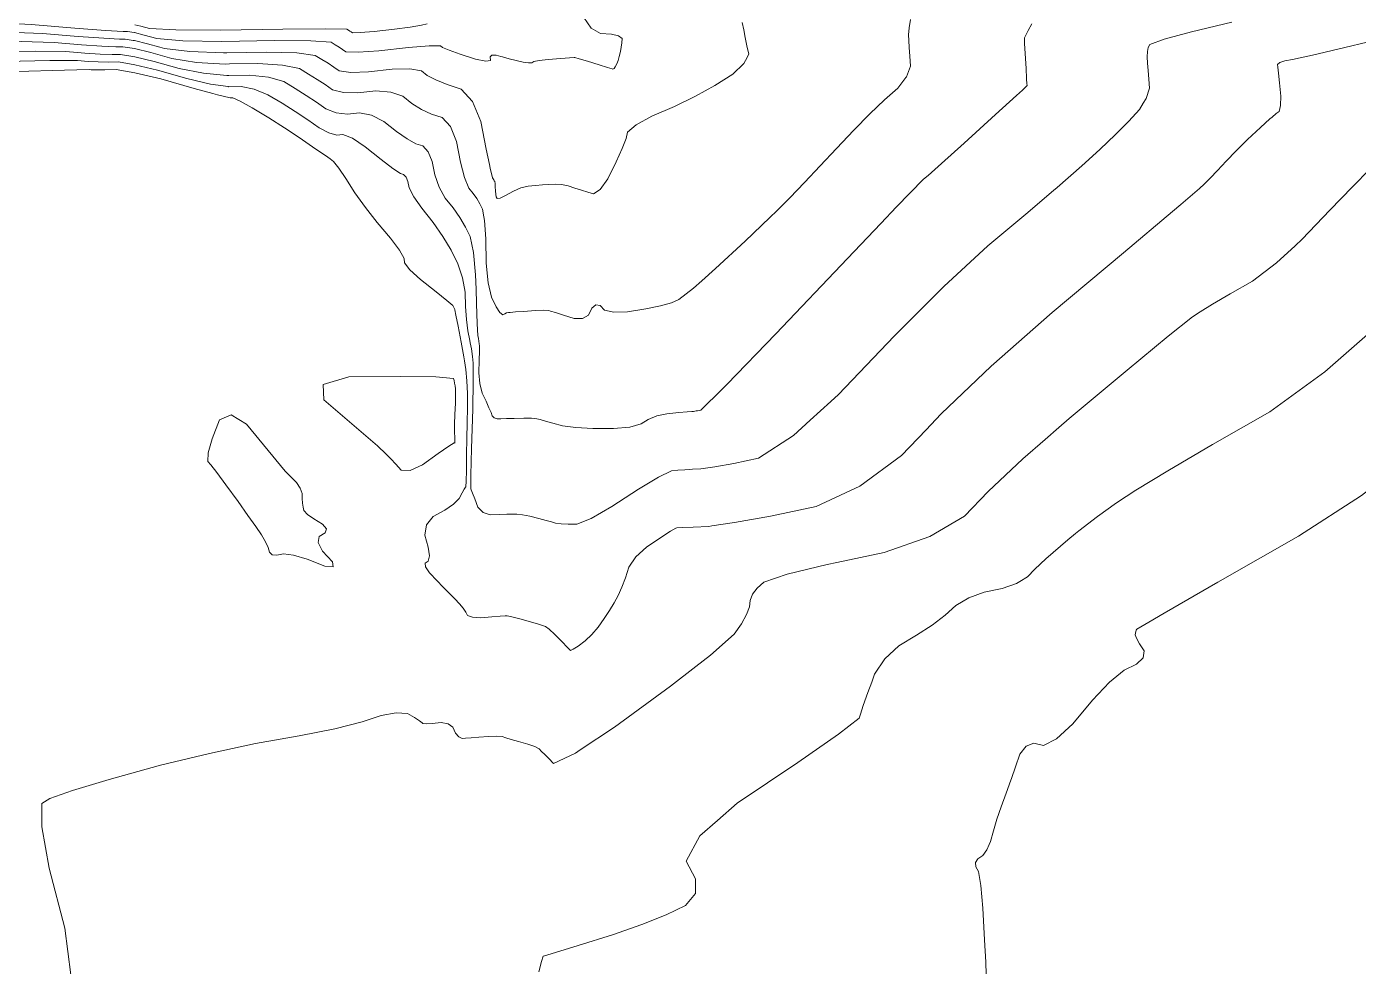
# Model space of a CAD drawing. Header units: inches. Extents: x 1337389 to 1347141, y 407035 to 414577.
# Drawn here: x 1344108 to 1344613, y 409620 to 409976 of the extents above; entities that cross this region are included whole.
import ezdxf

# ---------------------------------------------------------------- set-up
doc = ezdxf.new("R2010")
doc.units = ezdxf.units.IN
doc.header["$MEASUREMENT"] = 0
doc.layers.add('Topo', color=7, linetype='Continuous', lineweight=15, true_color=0x459900)

msp = doc.modelspace()

# ---------------------------------------------------------------- linework, layer by layer
at = {"layer": 'Topo'}
for p, q in [((1344405.4369, 409826.7209, 865), (1344413.322, 409833.8122, 865)), ((1344449.373, 409823.1289, 870), (1344454.9959, 409829.0469, 870)), ((1344494.5741, 409819.4339, 875), (1344499.7261, 409823.9331, 875)), ((1344503.2059, 409781.3322, 880), (1344506.082, 409783.739, 880))]:
    msp.add_line(p, q, dxfattribs=at)
for points, elevation in [([(1344029.355, 409979.6251), (1344030.5169, 409979.58), (1344039.4299, 409978.972), (1344049.939, 409978.04), (1344060.584, 409977.5269), (1344071.367, 409977.432), (1344082.287, 409977.7561), (1344095.116, 409977.5321), (1344109.853, 409976.761), (1344126.5002, 409975.4421), (1344138.1399, 409974.5691), (1344144.7749, 409974.1411), (1344146.4041, 409974.1602), (1344148.9391, 409973.7409)], 845), ([(1344149.256, 409976.7039), (1344151.55, 409976.1481), (1344154.7509, 409975.2347), (1344164.791, 409974.7459), (1344181.6691, 409974.683), (1344205.3859, 409975.044), (1344221.3939, 409975.1669), (1344229.694, 409975.0509), (1344230.285, 409974.6961), (1344230.84, 409974.347), (1344231.359, 409974.0048), (1344231.842, 409973.6701), (1344234.734, 409973.7361), (1344240.0371, 409974.2041), (1344247.7499, 409975.0729), (1344253.7129, 409975.8599), (1344257.9269, 409976.5659), (1344260.101, 409977.1171)], 840), ([(1344319.5589, 409979.439), (1344322.3979, 409975.4202), (1344325.8868, 409973.339), (1344330.028, 409973.197), (1344332.7588, 409972.5771), (1344334.082, 409971.4809), (1344333.996, 409969.9089), (1344333.7861, 409968.2529)], 845), ([(1344379.627, 409977.6169), (1344380.2091, 409974.779), (1344380.8191, 409971.8199), (1344381.455, 409968.743), (1344382.117, 409965.5461), (1344380.9219, 409963.185)], 850), ([(1344443.48, 409978.7131), (1344442.94, 409975.551), (1344442.733, 409972.911), (1344442.86, 409970.792), (1344443.0259, 409968.101), (1344443.232, 409964.837), (1344443.4771, 409960.9999), (1344441.956, 409956.9491), (1344441.725, 409956.649)], 855), ([(1344489.473, 409977.1129), (1344488.121, 409974.5479), (1344487.2041, 409972.7719), (1344486.722, 409971.7859), (1344486.675, 409971.5879), (1344486.7561, 409969.584), (1344486.965, 409965.7739), (1344487.301, 409960.1569), (1344487.533, 409956.3031), (1344487.66, 409954.214), (1344487.6829, 409953.887), (1344487.698, 409953.6661), (1344487.7024, 409953.53), (1344487.68, 409953.495), (1344485.9202, 409951.8978)], 860), ([(1344565.3831, 409977.643), (1344550.134, 409974.002), (1344539.77, 409971.2), (1344534.291, 409969.2359), (1344533.699, 409968.1121), (1344533.3592, 409966.5501), (1344533.273, 409964.55), (1344533.4399, 409962.112), (1344533.6349, 409959.308), (1344533.8571, 409956.1399), (1344534.1061, 409952.6071), (1344532.9231, 409948.76), (1344531.794, 409946.966)], 865), ([(1344028.4212, 409970.8789), (1344029.3119, 409970.885), (1344036.9323, 409970.734), (1344043.9458, 409970.375), (1344050.3528, 409969.807), (1344060.3599, 409969.5981), (1344073.965, 409969.7488), (1344091.168, 409970.2591), (1344106.0731, 409970.327), (1344118.678, 409969.953), (1344128.9831, 409969.136), (1344136.7549, 409968.602), (1344141.9929, 409968.351), (1344144.6972, 409968.382), (1344149.143, 409967.6479), (1344155.331, 409966.1501), (1344163.2609, 409963.886), (1344172.664, 409962.4401), (1344183.542, 409961.8111), (1344185.1032, 409961.8349)], 855), ([(1344028.893, 409975.297), (1344033.7249, 409975.1569), (1344041.6883, 409974.6731), (1344050.1461, 409973.9229), (1344060.4718, 409973.5619), (1344072.6661, 409973.5898), (1344086.7279, 409974.008), (1344100.594, 409973.9298), (1344114.2652, 409973.3568), (1344127.742, 409972.2889), (1344137.448, 409971.5848), (1344143.384, 409971.2459), (1344145.5501, 409971.271), (1344148.621, 409970.7639)], 850), ([(1344148.621, 409970.7639), (1344149.1131, 409970.683), (1344154.0701, 409969.4818), (1344158.6719, 409968.1692)], 850), ([(1344148.9391, 409973.7409), (1344149.0821, 409973.718), (1344152.81, 409972.815), (1344157.5879, 409971.452), (1344167.415, 409970.6442), (1344182.2929, 409970.392), (1344202.2222, 409970.696), (1344216.023, 409970.589), (1344223.6959, 409970.0709), (1344225.2428, 409969.1418), (1344226.6939, 409968.2311), (1344228.0509, 409967.3371), (1344229.313, 409966.4601), (1344233.908, 409966.2991), (1344241.835, 409966.8531), (1344253.095, 409968.121), (1344260.8681, 409968.7531), (1344265.1561, 409968.747), (1344265.9578, 409968.1041), (1344268.4531, 409967.0519), (1344272.6401, 409965.591), (1344278.519, 409963.7212), (1344282.3722, 409962.917), (1344284.1989, 409963.182), (1344284.0001, 409964.513), (1344284.6872, 409965.176), (1344286.2599, 409965.1681), (1344288.11, 409964.6591)], 845), ([(1344625.232, 409972.096), (1344608.2471, 409968.0401), (1344595.962, 409965.178), (1344588.374, 409963.51), (1344585.485, 409963.035), (1344583.5941, 409962.399), (1344582.701, 409961.6), (1344582.806, 409960.6409), (1344583.046, 409958.3301), (1344583.422, 409954.6689), (1344583.9331, 409949.658), (1344583.902, 409946.0571), (1344583.328, 409943.8649), (1344582.2099, 409943.084), (1344580.627, 409941.7169)], 870), ([(1344027.939, 409966.3651), (1344032.3671, 409966.3962), (1344040.139, 409966.3121), (1344046.2037, 409966.0761), (1344050.5611, 409965.69), (1344060.2471, 409965.6337), (1344075.2629, 409965.907), (1344095.6091, 409966.5109), (1344111.551, 409966.7249), (1344123.0899, 409966.5489), (1344130.2249, 409965.9838), (1344136.062, 409965.619), (1344140.6022, 409965.4551), (1344143.8431, 409965.4929), (1344149.1729, 409964.6131), (1344156.5912, 409962.8169), (1344166.0969, 409960.1031), (1344175.2892, 409958.338), (1344184.1659, 409957.5213), (1344184.8939, 409957.532)], 860), ([(1344158.6719, 409968.1692), (1344160.4239, 409967.6688), (1344170.0401, 409966.542), (1344182.918, 409966.1019), (1344184.152, 409966.121)], 850), ([(1344184.152, 409966.121), (1344199.0569, 409966.3481), (1344210.6509, 409966.0111), (1344217.6981, 409965.0909), (1344220.2, 409963.5891), (1344222.548, 409962.1149), (1344224.7428, 409960.669), (1344226.785, 409959.251), (1344231.1529, 409958.6442), (1344237.8481, 409958.8489), (1344246.869, 409959.866), (1344253.591, 409959.976), (1344258.0139, 409959.1789), (1344260.1392, 409957.477), (1344263.3589, 409955.7679), (1344267.674, 409954.053), (1344273.0849, 409952.331), (1344277.368, 409947.6699), (1344280.525, 409940.0669), (1344282.5548, 409929.5248), (1344283.7299, 409923.7219)], 850), ([(1344288.11, 409964.6591), (1344288.7191, 409964.4909), (1344291.2479, 409963.831), (1344293.8471, 409963.1871), (1344296.5151, 409962.5588), (1344298.52, 409962.2739), (1344299.8621, 409962.3299), (1344300.5409, 409962.7281), (1344302.5889, 409963.115), (1344306.0081, 409963.492), (1344310.796, 409963.8581), (1344314.0831, 409964.1089), (1344315.8669, 409964.2441), (1344316.1501, 409964.2641), (1344317.8318, 409963.8069), (1344320.9138, 409962.875), (1344325.396, 409961.466), (1344328.508, 409960.488), (1344330.248, 409959.939), (1344330.618, 409959.8189), (1344331.038, 409960.0949), (1344331.5089, 409960.7669), (1344332.0309, 409961.833), (1344332.5299, 409963.148), (1344333.005, 409964.7121), (1344333.4568, 409966.5241), (1344333.7861, 409968.2529)], 845), ([(1344027.457, 409961.851), (1344035.423, 409961.907), (1344043.3469, 409961.8889), (1344048.4621, 409961.7781), (1344050.7678, 409961.5741), (1344060.135, 409961.6691), (1344076.5619, 409962.066), (1344100.0489, 409962.7619), (1344117.03, 409963.1221), (1344127.502, 409963.1454), (1344131.467, 409962.8309), (1344135.37, 409962.6359), (1344139.2109, 409962.56), (1344142.99, 409962.6039), (1344149.203, 409961.5779), (1344157.8508, 409959.484), (1344168.9339, 409956.3209), (1344177.9141, 409954.2361), (1344184.686, 409953.2451)], 865), ([(1344185.1032, 409961.8349), (1344195.8929, 409961.999), (1344205.2789, 409961.4329), (1344211.7, 409960.112), (1344215.157, 409958.0361), (1344218.402, 409955.9989), (1344221.4349, 409954), (1344224.256, 409952.0412), (1344228.398, 409950.9889), (1344233.8601, 409950.8461), (1344240.6431, 409951.61), (1344246.3129, 409951.1988), (1344250.8731, 409949.6119), (1344254.3199, 409946.8489), (1344257.9551, 409944.5821), (1344261.777, 409942.8111), (1344265.7861, 409941.5349), (1344268.9599, 409938.0812), (1344271.299, 409932.4478), (1344272.8031, 409924.6361), (1344274.3461, 409918.7509), (1344275.928, 409914.7931), (1344277.548, 409912.763), (1344278.9529, 409910.7591), (1344280.1439, 409908.782), (1344281.12, 409906.8321), (1344281.6069, 409903.883)], 855), ([(1344283.7299, 409923.7219), (1344284.002, 409922.3779), (1344284.866, 409918.629), (1344285.1479, 409918.276), (1344285.3918, 409917.928), (1344285.599, 409917.5841), (1344285.769, 409917.245), (1344285.895, 409916.4788), (1344285.9788, 409915.2869), (1344286.0201, 409913.6679), (1344286.1481, 409912.3811), (1344286.3639, 409911.4281), (1344286.6681, 409910.807), (1344287.8457, 409910.9649), (1344289.8969, 409911.901), (1344292.8229, 409913.6149), (1344295.6867, 409914.828), (1344298.491, 409915.54), (1344301.2338, 409915.7491), (1344303.8389, 409915.9431), (1344306.304, 409916.1208), (1344308.629, 409916.282), (1344311.0521, 409916.115), (1344313.571, 409915.621), (1344316.1869, 409914.7989), (1344318.675, 409914.0111), (1344321.037, 409913.2571), (1344323.2708, 409912.5358), (1344325.812, 409914.2051), (1344328.661, 409918.2629), (1344331.8159, 409924.71), (1344334.1179, 409929.8019), (1344335.5661, 409933.5389), (1344336.1601, 409935.9211), (1344339.419, 409938.7381), (1344345.3429, 409941.989), (1344353.932, 409945.675), (1344361.9091, 409949.5761), (1344369.2741, 409953.691), (1344376.0269, 409958.02), (1344380.308, 409961.9721), (1344380.9219, 409963.185)], 850), ([(1344026.975, 409957.337), (1344038.4781, 409957.4179), (1344046.5541, 409957.4671), (1344050.7201, 409957.4801), (1344050.975, 409957.457), (1344060.022, 409957.7051), (1344077.8601, 409958.2241), (1344104.49, 409959.0141), (1344122.5081, 409959.5199), (1344131.9141, 409959.7411), (1344132.7092, 409959.6781), (1344134.6771, 409959.653), (1344137.8199, 409959.665), (1344142.1361, 409959.7139), (1344149.233, 409958.5429), (1344159.1109, 409956.151), (1344171.7708, 409952.538), (1344178.8559, 409950.5949)], 870), ([(1344184.8939, 409957.532), (1344192.728, 409957.6509), (1344199.907, 409956.8549), (1344205.702, 409955.1321), (1344210.114, 409952.4829), (1344214.2551, 409949.883), (1344218.1271, 409947.3321), (1344221.728, 409944.8308), (1344225.6429, 409943.335), (1344229.8728, 409942.8419), (1344234.4169, 409943.3539), (1344239.0359, 409942.4209), (1344243.7311, 409940.0439), (1344248.501, 409936.2211), (1344252.5508, 409933.3962), (1344255.8789, 409931.569), (1344258.487, 409930.739), (1344260.552, 409928.4921), (1344262.0731, 409924.8281), (1344263.052, 409919.7468), (1344264.6899, 409915.1232), (1344266.9891, 409910.9569), (1344269.9479, 409907.2491), (1344272.5141, 409903.59), (1344274.688, 409899.9799), (1344276.47, 409896.418), (1344277.7499, 409890.393), (1344278.5271, 409881.9051), (1344278.6649, 409876.3859)], 860), ([(1344392.719, 409906.147), (1344397.6572, 409911.041), (1344403.253, 409916.9268), (1344409.175, 409923.174), (1344415.423, 409929.7829), (1344421.9949, 409936.752), (1344428.0609, 409942.892), (1344433.619, 409948.2018), (1344438.67, 409952.6829), (1344441.725, 409956.649)], 855), ([(1344178.8559, 409950.5949), (1344180.5381, 409950.1339), (1344185.4149, 409948.94), (1344186.4, 409948.955), (1344189.1641, 409947.6992), (1344193.7061, 409945.173), (1344200.0279, 409941.3759), (1344205.9631, 409937.65), (1344211.5101, 409933.9959), (1344216.671, 409930.4119), (1344220.1331, 409928.0249), (1344221.8981, 409926.8361), (1344221.9651, 409926.8431), (1344222.4351, 409926.5068), (1344223.308, 409925.827), (1344224.5849, 409924.804), (1344226.5801, 409922.3249), (1344229.293, 409918.3881), (1344232.725, 409912.995), (1344236.694, 409907.4221), (1344241.1999, 409901.6691), (1344246.2431, 409895.735), (1344249.6361, 409891.2119), (1344251.3789, 409888.0989), (1344251.4709, 409886.3961), (1344253.5291, 409883.7249), (1344257.5529, 409880.0849), (1344263.5441, 409875.4768), (1344267.6532, 409872.176), (1344269.8791, 409870.181), (1344270.2232, 409869.4939), (1344270.4517, 409869.0101), (1344270.568, 409868.729), (1344270.57, 409868.6509), (1344270.9901, 409866.5582), (1344271.827, 409862.4512), (1344273.0821, 409856.3289), (1344274.066, 409850.8321), (1344274.2879, 409849.317)], 870), ([(1344184.686, 409953.2451), (1344184.7901, 409953.23), (1344189.5639, 409953.3029), (1344194.5349, 409952.2768), (1344199.704, 409950.152), (1344205.071, 409946.929), (1344210.1089, 409943.767), (1344214.818, 409940.664), (1344219.199, 409937.6219), (1344222.8879, 409935.68), (1344225.8849, 409934.8389), (1344228.1908, 409935.099), (1344231.7581, 409933.6439), (1344236.5891, 409930.476), (1344242.6822, 409925.594), (1344247.146, 409922.2109), (1344249.982, 409920.3271), (1344251.188, 409919.9431), (1344252.1431, 409918.904), (1344252.8471, 409917.209), (1344253.3, 409914.8571), (1344255.0341, 409911.4951), (1344258.0501, 409907.1209), (1344262.347, 409901.7361), (1344266.0749, 409896.4221), (1344269.2327, 409891.1778), (1344271.821, 409886.0049), (1344273.5931, 409880.718), (1344274.548, 409875.3168), (1344274.6859, 409869.8019), (1344275.0259, 409864.9141), (1344275.5689, 409860.653), (1344276.3141, 409857.018), (1344276.488, 409856.0438)], 865), ([(1344432.1679, 409901.297), (1344438.227, 409907.633), (1344448.4319, 409918.126), (1344450.144, 409919.559), (1344455.2651, 409924.124), (1344463.793, 409931.821), (1344475.73, 409942.6501), (1344483.692, 409949.8751), (1344485.9202, 409951.8978)], 860), ([(1344497.674, 409913.8159), (1344499.091, 409915.022), (1344508.469, 409923.192), (1344515.3369, 409929.4229), (1344521.2658, 409935.068), (1344526.2558, 409940.1268), (1344530.306, 409944.6009), (1344531.794, 409946.966)], 865), ([(1344546.046, 409908.563), (1344553.1441, 409914.562), (1344554.9439, 409916.195), (1344557.227, 409918.4791), (1344559.9908, 409921.414), (1344563.2372, 409924.999), (1344567.0238, 409928.913), (1344571.3531, 409933.1571), (1344576.223, 409937.7301), (1344579.8421, 409941.039), (1344580.627, 409941.7169)], 870), ([(1344589.4269, 409892.902), (1344592.1238, 409895.377), (1344602.5049, 409906.3689), (1344611.103, 409915.272), (1344617.9179, 409922.0861), (1344622.951, 409926.811), (1344627.691, 409930.9311), (1344632.1411, 409934.4449), (1344634.29, 409935.9478)], 875), ([(1344413.322, 409833.8122), (1344416.227, 409836.4251), (1344437.3209, 409858.6239), (1344456.182, 409877.4389), (1344472.8099, 409892.869), (1344487.2051, 409904.9151), (1344497.674, 409913.8159)], 865), ([(1344364.3089, 409879.6149), (1344369.5601, 409884.2201), (1344380.81, 409894.6869), (1344390.176, 409903.6269), (1344392.719, 409906.147)], 855), ([(1344454.9959, 409829.0469), (1344455.113, 409829.1701), (1344474.1381, 409847.2451), (1344497.1891, 409867.6121), (1344524.266, 409890.2701), (1344542.9179, 409905.9199), (1344546.046, 409908.563)], 870), ([(1344281.6069, 409903.883), (1344281.848, 409902.426), (1344282.3291, 409895.5671), (1344282.5621, 409886.2519), (1344283.301, 409878.852), (1344284.544, 409873.3659), (1344286.2941, 409869.795), (1344287.7079, 409867.56), (1344288.7869, 409866.6609), (1344289.5318, 409867.097), (1344290.2611, 409867.406), (1344290.9739, 409867.587), (1344291.6721, 409867.64), (1344293.5941, 409867.7769), (1344296.74, 409867.9972), (1344301.109, 409868.3), (1344304.2719, 409868.424), (1344306.2281, 409868.368), (1344306.977, 409868.1321), (1344308.843, 409867.5349), (1344311.8249, 409866.575), (1344315.924, 409865.253), (1344319.0918, 409865.2599), (1344321.3278, 409866.597), (1344322.633, 409869.2631), (1344324.0907, 409870.4651), (1344325.701, 409870.203), (1344327.4628, 409868.477), (1344330.95, 409867.6981), (1344336.161, 409867.867), (1344343.0961, 409868.9818), (1344348.64, 409870.1322), (1344352.7911, 409871.316), (1344355.5508, 409872.535), (1344361.14, 409876.836), (1344364.3089, 409879.6149)], 855), ([(1344371.9968, 409838.5371), (1344373.7951, 409840.3019), (1344392.3379, 409859.4641), (1344419.5292, 409888.079), (1344432.1679, 409901.297)], 860), ([(1344499.7261, 409823.9331), (1344503.715, 409827.4159), (1344525.623, 409845.7488), (1344541.1929, 409858.6029), (1344550.424, 409865.9801), (1344553.3171, 409867.8781), (1344558.082, 409870.7659), (1344564.7209, 409874.6459), (1344573.2318, 409879.515), (1344582.3668, 409886.426), (1344589.4269, 409892.902)], 875), ([(1344506.082, 409783.739), (1344507.312, 409784.7679), (1344514.3748, 409790.234), (1344521.595, 409795.3881), (1344528.9741, 409800.2301), (1344541.13, 409807.598), (1344558.0639, 409817.4939), (1344579.776, 409829.916), (1344600.705, 409845.0321), (1344620.853, 409862.844), (1344640.2189, 409883.3509), (1344642.2641, 409885.4499)], 880), ([(1344278.6649, 409876.3859), (1344278.8008, 409870.9539), (1344279.0621, 409863.271), (1344279.3111, 409858.8551), (1344279.5461, 409857.7079), (1344279.7299, 409856.677), (1344279.8641, 409855.7641), (1344279.947, 409854.968), (1344279.955, 409852.868), (1344279.8889, 409849.464), (1344279.7492, 409844.7562), (1344280.1312, 409840.5991), (1344281.0349, 409836.9918), (1344282.4609, 409833.935), (1344283.5671, 409831.4869), (1344284.3541, 409829.647), (1344284.8211, 409828.4142), (1344285.5911, 409827.6101), (1344286.663, 409827.233), (1344288.0379, 409827.2842), (1344290.1811, 409827.3481), (1344293.0921, 409827.425), (1344296.7721, 409827.515), (1344299.6459, 409827.4641), (1344301.716, 409827.2739), (1344302.9821, 409826.9441), (1344305.0261, 409826.3951), (1344307.8469, 409825.628), (1344311.4471, 409824.6419), (1344316.4749, 409823.9751), (1344322.9329, 409823.627), (1344330.8202, 409823.5971), (1344336.9542, 409824.157), (1344341.3361, 409825.306), (1344343.9659, 409827.0449), (1344347.223, 409828.3402), (1344351.1071, 409829.1923), (1344355.618, 409829.6008), (1344358.7671, 409829.881), (1344360.554, 409830.031), (1344360.9779, 409830.0531), (1344361.1909, 409830.083)], 860), ([(1344276.488, 409856.0438), (1344276.898, 409853.7551), (1344277.3209, 409850.862), (1344277.5832, 409848.3409), (1344277.6101, 409841.69), (1344277.4022, 409830.908), (1344276.959, 409815.996), (1344276.7192, 409805.934), (1344276.684, 409800.722), (1344276.8529, 409800.3611), (1344277.3571, 409799.0849), (1344278.1979, 409796.8959), (1344279.3752, 409793.7929), (1344281.313, 409791.7679), (1344284.0141, 409790.819), (1344287.4759, 409790.947), (1344290.317, 409791.0461), (1344292.534, 409791.1151), (1344294.129, 409791.1541), (1344296.319, 409790.8861), (1344299.1039, 409790.3111), (1344302.484, 409789.4299), (1344305.234, 409788.707), (1344307.3531, 409788.1409), (1344308.842, 409787.7329), (1344310.922, 409787.4569), (1344313.5932, 409787.3131), (1344316.855, 409787.301), (1344322.3921, 409789.5161), (1344330.2049, 409793.9572), (1344340.2938, 409800.6251), (1344347.827, 409805.144), (1344352.8051, 409807.513), (1344355.2279, 409807.7329), (1344357.9, 409807.9321), (1344359.5001, 409808.0308)], 865), ([(1344274.2879, 409849.317), (1344274.7789, 409845.9612), (1344275.2198, 409841.7141), (1344275.4561, 409836.922), (1344275.487, 409831.5829), (1344275.3119, 409825.699), (1344275.176, 409819.761), (1344275.0779, 409813.7692), (1344275.019, 409807.724), (1344274.9209, 409803.6398), (1344274.785, 409801.519), (1344274.609, 409801.359), (1344274.132, 409800.5668), (1344273.351, 409799.1421), (1344272.268, 409797.0852), (1344270.0749, 409794.9071), (1344266.7719, 409792.6069), (1344262.3591, 409790.1851), (1344259.8451, 409787.034), (1344259.229, 409783.1541), (1344260.5121, 409778.545), (1344260.9569, 409775.2429), (1344260.5651, 409773.2499), (1344259.3361, 409772.5641), (1344259.483, 409771.0959), (1344261.0061, 409768.8479), (1344263.906, 409765.8201), (1344266.0569, 409763.5901), (1344267.46, 409762.1611), (1344268.1139, 409761.5311), (1344269.1609, 409760.4729), (1344270.5999, 409758.989), (1344272.4318, 409757.0769), (1344273.849, 409755.3971), (1344274.85, 409753.947), (1344275.4349, 409752.728), (1344277.2749, 409752.0219), (1344280.3689, 409751.8282), (1344284.7181, 409752.1482), (1344287.85, 409752.3801), (1344289.7652, 409752.527), (1344290.463, 409752.5868), (1344292.2932, 409752.222), (1344295.255, 409751.4311), (1344299.348, 409750.2149), (1344302.3412, 409749.3302), (1344304.2339, 409748.7751), (1344305.0271, 409748.5511), (1344306.4692, 409747.4571), (1344308.5599, 409745.4921), (1344311.3011, 409742.6569), (1344313.204, 409740.69), (1344314.272, 409739.5891), (1344314.5019, 409739.3551), (1344315.55, 409739.8549), (1344317.4158, 409741.0901), (1344320.1001, 409743.058), (1344322.6408, 409745.4509), (1344325.0392, 409748.2711), (1344327.2949, 409751.5171), (1344329.2988, 409754.5919), (1344331.052, 409757.4959), (1344332.555, 409760.23), (1344333.9871, 409763.3981), (1344335.3489, 409766.9999), (1344336.6422, 409771.0371), (1344339.307, 409774.921), (1344343.346, 409778.6511), (1344348.757, 409782.2272), (1344352.4758, 409784.6219), (1344354.5028, 409785.8338), (1344354.8381, 409785.865), (1344357.034, 409785.9839), (1344361.0911, 409786.192), (1344367.01, 409786.4889), (1344368.1767, 409786.6569)], 870), ([(1344362.22, 409830.2529), (1344362.6508, 409830.333), (1344363.8989, 409830.5909), (1344371.9968, 409838.5371)], 860), ([(1344361.1909, 409830.083), (1344361.677, 409830.1532), (1344362.22, 409830.2529)], 860), ([(1344359.5001, 409808.0308), (1344360.822, 409808.1121), (1344363.9942, 409808.2708), (1344369.216, 409809.021), (1344376.488, 409810.362), (1344385.8099, 409812.2941), (1344399.0558, 409820.9819), (1344405.4369, 409826.7209)], 865), ([(1344533.8391, 409750.0981), (1344539.677, 409753.54), (1344560.1201, 409765.3271), (1344590.6759, 409782.8089), (1344614.5819, 409798.2079), (1344631.8399, 409811.525), (1344642.4497, 409822.759), (1344646.24, 409826.008)], 885), ([(1344368.1767, 409786.6569), (1344376.754, 409787.8891), (1344390.3249, 409790.392), (1344407.721, 409793.997), (1344424.318, 409801.6621), (1344440.115, 409813.3859), (1344449.373, 409823.1289)], 870), ([(1344415.5741, 409772.787), (1344433.505, 409776.5032), (1344450.8701, 409782.6101), (1344464.0031, 409790.3469), (1344472.9049, 409799.7149), (1344486.1419, 409812.0711), (1344494.5741, 409819.4339)], 875), ([(1344485.0071, 409765.608), (1344487.892, 409767.3079), (1344490.697, 409770.2602), (1344494.869, 409774.154), (1344500.4071, 409778.9899), (1344503.2059, 409781.3322)], 880), ([(1344362.0281, 409733.337), (1344367.6008, 409737.6659), (1344376.557, 409745.5451), (1344379.3449, 409749.557), (1344381.2841, 409753.0348), (1344382.3731, 409755.9778), (1344382.6131, 409758.3881), (1344383.6019, 409760.745), (1344385.3389, 409763.0491), (1344387.8248, 409765.3001), (1344396.6809, 409768.2919), (1344411.9081, 409772.0271), (1344415.5741, 409772.787)], 875), ([(1344428.7649, 409727.414), (1344429.8399, 409730.371), (1344433.7469, 409736.26), (1344439.0751, 409741.1979), (1344445.8229, 409745.1839), (1344451.666, 409749.0579), (1344456.6028, 409752.8208), (1344460.6349, 409756.4719), (1344465.591, 409759.3761), (1344471.4727, 409761.534), (1344478.28, 409762.9449), (1344483.752, 409764.8691), (1344485.0071, 409765.608)], 880), ([(1344481.757, 409690.8719), (1344483.2909, 409695.2281), (1344484.984, 409700.116), (1344487.3211, 409703.112), (1344490.3, 409704.2151), (1344493.9232, 409703.426), (1344498.8291, 409705.896), (1344505.0171, 409711.6241), (1344512.4879, 409720.611), (1344519.008, 409727.3661), (1344524.5771, 409731.8879), (1344529.195, 409734.178), (1344531.697, 409736.6219), (1344532.084, 409739.2192), (1344530.3539, 409741.9699), (1344529.2328, 409744.0191), (1344528.7191, 409745.3649), (1344528.8141, 409746.0101), (1344528.95, 409746.5719), (1344529.127, 409747.0519), (1344529.3461, 409747.449), (1344533.8391, 409750.0981)], 885), ([(1344318.2121, 409701.7231), (1344331.1841, 409710.3029), (1344352.477, 409725.918), (1344362.0281, 409733.337)], 875), ([(1344370.2689, 409674.9429), (1344377.7149, 409681.5259), (1344400.6872, 409696.912), (1344416.1359, 409707.6578), (1344424.0619, 409713.762), (1344424.4638, 409715.2252), (1344425.5611, 409718.4811), (1344427.353, 409723.5299), (1344428.7649, 409727.414)], 880), ([(1344124.926, 409616.3823), (1344122.6189, 409634.108), (1344116.7859, 409656.7987), (1344113.91, 409672.5621), (1344113.9909, 409681.3989), (1344117.0282, 409683.309), (1344125.546, 409686.355), (1344139.545, 409690.5372), (1344159.0241, 409695.855), (1344177.5251, 409700.37), (1344195.048, 409704.082), (1344211.592, 409706.992), (1344225.046, 409709.736), (1344235.4109, 409712.3161), (1344242.686, 409714.73), (1344248.4291, 409715.803), (1344252.64, 409715.537), (1344255.3201, 409713.9299), (1344257.185, 409712.7541), (1344258.2359, 409712.0109), (1344258.472, 409711.7003), (1344259.7529, 409711.6121), (1344262.079, 409711.749), (1344265.45, 409712.1088), (1344268.0479, 409711.6179), (1344269.8739, 409710.275), (1344270.9272, 409708.082), (1344272.088, 409706.6533), (1344273.3561, 409705.989), (1344274.732, 409706.0899), (1344276.8739, 409706.2629), (1344279.7819, 409706.509), (1344283.4571, 409706.8269), (1344286.376, 409706.899), (1344288.5381, 409706.7271), (1344289.942, 409706.309), (1344292.041, 409705.7031), (1344294.8319, 409704.9079), (1344298.3171, 409703.924), (1344300.929, 409702.969), (1344302.668, 409702.043), (1344303.5351, 409701.1468), (1344304.7219, 409699.9311), (1344306.2311, 409698.396), (1344308.0609, 409696.5421), (1344316.379, 409700.5109), (1344318.2121, 409701.7231)], 875), ([(1344473.3199, 409665.797), (1344473.8088, 409666.9288), (1344474.9299, 409671.0041), (1344476.2931, 409675.417), (1344477.8998, 409680.166), (1344479.7491, 409685.2541), (1344481.546, 409690.2738), (1344481.757, 409690.8719)], 885), ([(1344302.5091, 409617.477), (1344303.4922, 409621.496), (1344304.0881, 409623.4969), (1344304.299, 409623.481), (1344308.7559, 409624.8251), (1344317.4609, 409627.5291), (1344330.4123, 409631.5932), (1344341.5161, 409635.472), (1344350.772, 409639.1678), (1344358.1818, 409642.6779), (1344361.916, 409647.2349), (1344361.9751, 409652.839), (1344358.359, 409659.4889), (1344363.605, 409669.0511), (1344370.2689, 409674.9429)], 880), ([(1344472.141, 409616.5311), (1344472.0142, 409621.2588), (1344471.616, 409629.6339), (1344470.9481, 409641.658), (1344470.167, 409650.2899), (1344469.2749, 409655.5292), (1344468.2711, 409657.3759), (1344468.204, 409659.0109), (1344469.074, 409660.433), (1344470.881, 409661.6441), (1344472.46, 409663.8089), (1344473.3199, 409665.797)], 885)]:
    msp.add_lwpolyline(points, dxfattribs=dict(at, elevation=elevation))
at = {"layer": 'Topo', "elevation": 875}
for points in [[(1344241.3122, 409817.0631), (1344220.8761, 409834.4329), (1344220.652, 409840.2598), (1344230.4221, 409843.23), (1344250.1871, 409843.343), (1344263.4319, 409843.1341), (1344270.1591, 409842.6039), (1344270.366, 409841.7529), (1344270.5589, 409840.807), (1344270.7399, 409839.7659), (1344270.9068, 409838.6322), (1344270.938, 409836.433), (1344270.8329, 409833.1711), (1344270.5931, 409828.8458), (1344270.477, 409825.2131), (1344270.4839, 409822.274), (1344270.615, 409820.0271), (1344270.6509, 409818.6018), (1344270.5909, 409817.9959), (1344270.4349, 409818.2111), (1344268.3351, 409816.9179), (1344264.2901, 409814.117), (1344258.2999, 409809.807), (1344253.6268, 409807.688), (1344250.273, 409807.761), (1344248.2361, 409810.0251), (1344246.3349, 409812.0649), (1344244.5703, 409813.88)], [(1344206.2131, 409807.367), (1344210.5128, 409803.0881), (1344211.9549, 409801.011), (1344212.6879, 409798.9967), (1344212.7129, 409797.044), (1344212.8351, 409795.3161), (1344213.056, 409793.8121), (1344213.3739, 409792.5321), (1344214.7159, 409791.0281), (1344217.0839, 409789.2991), (1344220.4759, 409787.3473), (1344221.9461, 409785.583), (1344221.494, 409784.0091), (1344219.1199, 409782.6238), (1344218.7749, 409780.325), (1344220.4589, 409777.1109), (1344224.171, 409772.9819), (1344224.4421, 409771.0911), (1344221.2711, 409771.4381), (1344214.6591, 409774.0211), (1344209.4342, 409775.5627), (1344205.597, 409776.0611), (1344203.1491, 409775.517), (1344201.3709, 409775.735), (1344200.264, 409776.7159), (1344199.8291, 409778.459), (1344198.8229, 409780.652), (1344197.247, 409783.2959), (1344195.101, 409786.3898), (1344192.1469, 409790.5741), (1344188.384, 409795.8468), (1344183.8132, 409802.2089), (1344180.3779, 409806.8751), (1344178.0779, 409809.8448), (1344176.9139, 409811.118), (1344177.0792, 409814.384), (1344178.5751, 409819.642), (1344181.4001, 409826.892), (1344185.7259, 409828.751), (1344191.5539, 409825.2169)]]:
    msp.add_lwpolyline(points, close=True, dxfattribs=at)

doc.saveas('drawing.dxf')
